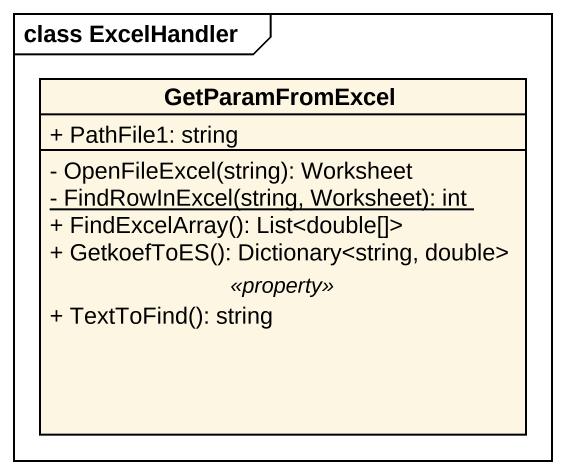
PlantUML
@startuml
mainframe class ExcelHandler
hide circle
hide empty members
skinparam classAttributeIconSize 0
class GetParamFromExcel {
  + PathFile1: string
  --
  - OpenFileExcel(string): Worksheet
  {static} - FindRowInExcel(string, Worksheet): int
  + FindExcelArray(): List<double[]>
  + GetkoefToES(): Dictionary<string, double>
  .. <<property>> ..
  + TextToFind(): string
}
@enduml
